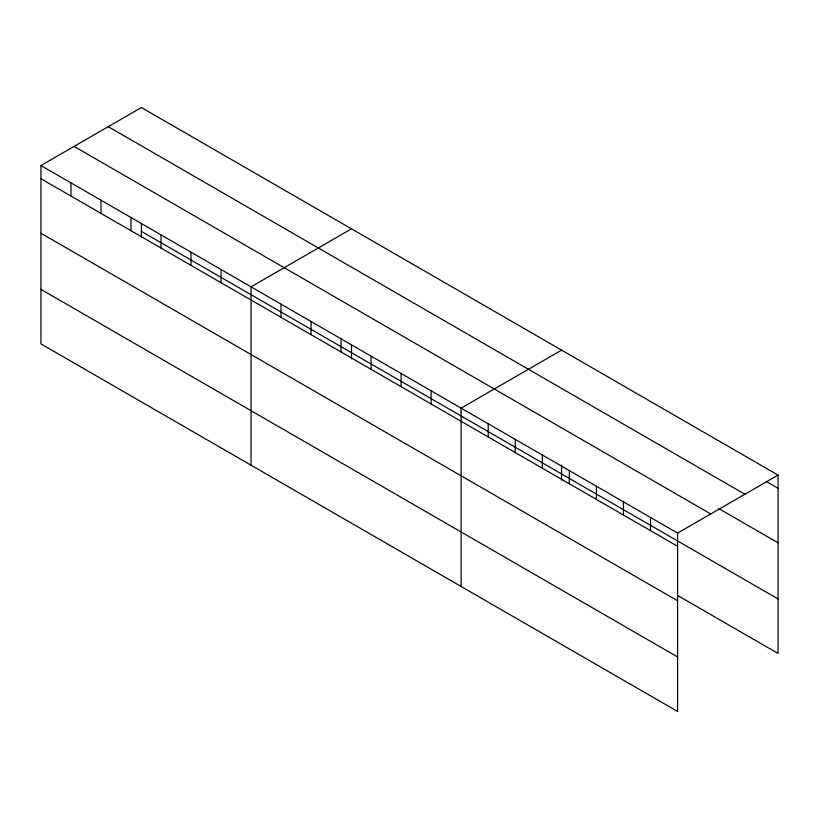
<?xml version="1.0" encoding="UTF-8"?>
<svg xmlns="http://www.w3.org/2000/svg" width="819" height="819" viewBox="0 0 819 819"><rect width="100%" height="100%" fill="white"/><g stroke="black" fill="none" stroke-linecap="round" stroke-linejoin="round"><path stroke-width="1.23" d="M40.95 165.551L677.589 533.108L677.589 711.455L40.95 343.898L40.95 165.551L141.411 107.545L778.05 475.102L778.05 653.449L677.395 595.341M351.505 228.839L251.044 286.845L251.044 465.192M561.588 350.133L461.128 408.138L461.128 586.486M677.589 533.108L778.05 475.102M766.144 481.408L778.05 488.288M108.262 126.689L744.901 494.246M718.529 508.425L778.05 542.792M74.099 146.406L710.738 513.963M141.411 231.388L778.05 598.945M40.95 178.726L677.589 546.283M40.95 233.231L677.589 600.788M40.95 289.394L677.589 656.951M650.532 517.485L650.532 530.661M623.474 501.863L623.474 515.049M596.416 486.24L596.416 499.426M569.359 470.618L569.359 483.804M561.588 465.049L561.588 480.169M542.301 454.995L542.301 468.181M515.243 439.383L515.243 452.559M488.185 423.761L488.185 436.936M431.122 390.806L431.122 403.992M401.105 373.484L401.105 386.66M371.089 356.152L371.089 369.328M351.505 345.024L351.505 358.876M341.083 338.82L341.083 352.006M311.066 321.498L311.066 334.674M281.05 304.166L281.05 317.352M221.028 269.512L221.028 282.698M191.011 252.18L191.011 265.366M161.005 234.858L161.005 248.034M141.411 223.73L141.411 237.582M130.989 217.526L130.989 230.712M100.972 200.205L100.972 213.38M70.966 182.872L70.966 196.058"/></g></svg>
